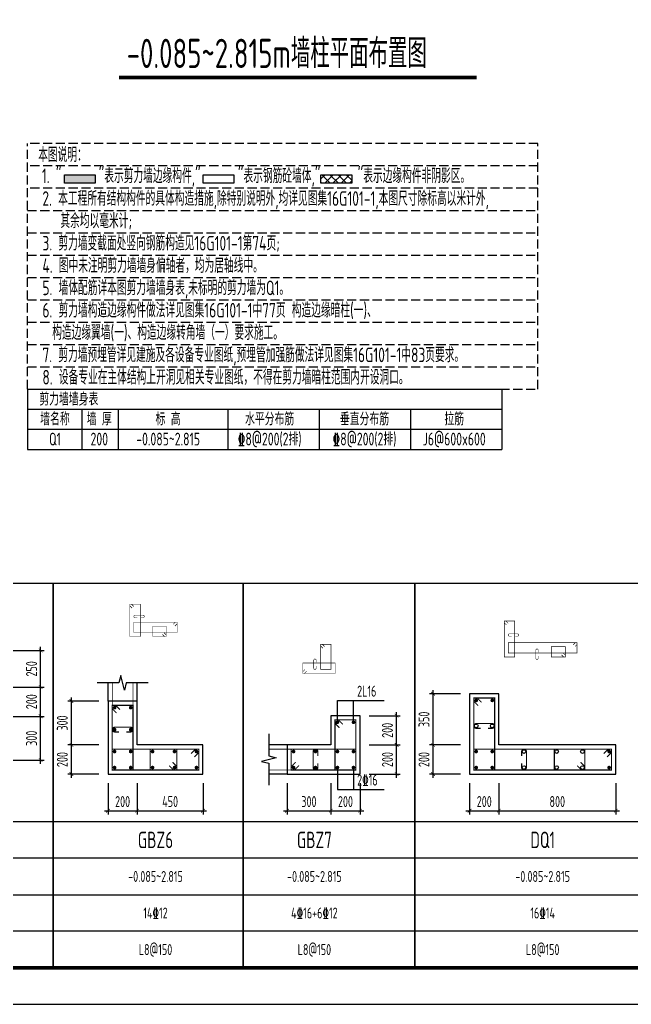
# Model space of a CAD drawing. Extents: x -668857 to 143095, y -247466 to 228182.
# Drawn here: x -308837 to -292092, y 97741 to 124694 of the extents above; entities that cross this region are included whole.
import ezdxf
from ezdxf.enums import TextEntityAlignment as Align

# ---------------------------------------------------------------- set-up
doc = ezdxf.new("R2010")
doc.units = 0
doc.header["$LTSCALE"] = 1000
doc.linetypes.add('DASH', pattern=[0.35, 0.25, -0.1])
doc.layers.get('0').update_dxf_attribs({"linetype": 'CONTINUOUS'})
doc.layers.get('DEFPOINTS').update_dxf_attribs({"linetype": 'CONTINUOUS'})
for name, color, linetype in [('-TK', 7, 'CONTINUOUS'), ('COLU_DE_DIM', 3, 'CONTINUOUS'), ('COLU_DE_TH', 7, 'CONTINUOUS'), ('HATCH', 8, 'CONTINUOUS'), ('LABEL', 1, 'CONTINUOUS'), ('LINK', 6, 'CONTINUOUS'), ('LINK-INDEX', 6, 'CONTINUOUS'), ('PUB_TEXT', 2, 'CONTINUOUS'), ('REIN', 6, 'CONTINUOUS'), ('S-文字', 7, 'CONTINUOUS'), ('S-表格线', 54, 'CONTINUOUS'), ('TAB', 7, 'CONTINUOUS'), ('TAB_TEXT', 7, 'CONTINUOUS'), ('TEXT25', 2, 'CONTINUOUS'), ('THIN', 7, 'CONTINUOUS')]:
    doc.layers.add(name, color=color, linetype=linetype)
doc.styles.add('TSSD_DIMENSION', font='Tssdeng.shx', dxfattribs={"width": 0.7, "bigfont": 'tssdchn.shx'})
doc.styles.add('TSSD_REIN', font='tssdeng.shx', dxfattribs={"width": 0.7, "height": 300, "bigfont": 'tssdchn.shx'})
doc.dimstyles.new('TSSD_25_100', dxfattribs={"dimtxt": 300, "dimasz": 100, "dimexe": 100, "dimexo": 250, "dimgap": 100, "dimtad": 1, "dimdec": 0, "dimlfac": 0.25, "dimzin": 0, "dimdsep": 46, "dimtxsty": 'TSSD_DIMENSION', "dimblk": 'ARCHTICK', "dimcen": 0, "dimdle": 100, "dimclrt": 7, "dimadec": 0, "dimazin": 0, "dimtfac": 1, "dimtdec": 0, "dimtix": 1, "dimtmove": 2, "dimatfit": 3, "dimldrblk": 'ARCHTICK', "dimfxl": 0, "dimtolj": 1, "dimtzin": 0, "dimarcsym": 0})

# ---------------------------------------------------------------- blocks, each defined once
blk = doc.blocks.new('_ArchTick')
at = {"color": 0, "linetype": 'ByBlock', "const_width": 0.15}
blk.add_lwpolyline([(-0.5, -0.5), (0.5, 0.5)], dxfattribs=at)
blk = doc.blocks.new('*D1951')
at = {"layer": 'COLU_DE_DIM', "color": 0, "lineweight": -2}
for p, q in [((-296518, 103791), (-296518, 102941)), ((-295718, 103791), (-295718, 102941)), ((-296618, 103041), (-295618, 103041))]:
    blk.add_line(p, q, dxfattribs=at)
at = {"layer": 'DEFPOINTS', "color": 0}
for p in [(-296518, 104041), (-295718, 104041), (-295718, 103041)]:
    blk.add_point(p, dxfattribs=at)
at = {"layer": 'COLU_DE_DIM', "color": 0, "lineweight": -2, "xscale": 100, "yscale": 100, "zscale": 100, "rotation": 180}
blk.add_blockref('_ArchTick', (-296518, 103041), dxfattribs=at)
at = {"layer": 'COLU_DE_DIM', "color": 0, "lineweight": -2, "xscale": 100, "yscale": 100, "zscale": 100}
blk.add_blockref('_ArchTick', (-295718, 103041), dxfattribs=at)
at = {"layer": 'COLU_DE_DIM', "color": 7, "insert": (-296118, 103291), "char_height": 300, "attachment_point": 5, "style": 'TSSD_DIMENSION'}
blk.add_mtext('\\A1;200', dxfattribs=at)
blk = doc.blocks.new('*D1952')
at = {"layer": 'COLU_DE_DIM', "color": 0, "lineweight": -2}
for p, q in [((-295718, 103791), (-295718, 102941)), ((-292518, 103791), (-292518, 102941)), ((-295818, 103041), (-292418, 103041))]:
    blk.add_line(p, q, dxfattribs=at)
at = {"layer": 'DEFPOINTS', "color": 0}
for p in [(-295718, 104041), (-292518, 104041), (-292518, 103041)]:
    blk.add_point(p, dxfattribs=at)
at = {"layer": 'COLU_DE_DIM', "color": 0, "lineweight": -2, "xscale": 100, "yscale": 100, "zscale": 100, "rotation": 180}
blk.add_blockref('_ArchTick', (-295718, 103041), dxfattribs=at)
at = {"layer": 'COLU_DE_DIM', "color": 0, "lineweight": -2, "xscale": 100, "yscale": 100, "zscale": 100}
blk.add_blockref('_ArchTick', (-292518, 103041), dxfattribs=at)
at = {"layer": 'COLU_DE_DIM', "color": 7, "insert": (-294118, 103291), "char_height": 300, "attachment_point": 5, "style": 'TSSD_DIMENSION'}
blk.add_mtext('\\A1;800', dxfattribs=at)
blk = doc.blocks.new('*D1953')
at = {"layer": 'COLU_DE_DIM', "color": 0, "lineweight": -2}
for p, q in [((-297518, 103941), (-297518, 104941)), ((-296768, 104841), (-297618, 104841)), ((-296768, 104041), (-297618, 104041))]:
    blk.add_line(p, q, dxfattribs=at)
at = {"layer": 'DEFPOINTS', "color": 0}
for p in [(-297518, 104841), (-296518, 104841), (-296518, 104041)]:
    blk.add_point(p, dxfattribs=at)
at = {"layer": 'COLU_DE_DIM', "color": 0, "lineweight": -2, "xscale": 100, "yscale": 100, "zscale": 100}
for p, rotation in [((-297518, 104841), 90), ((-297518, 104041), 270)]:
    blk.add_blockref('_ArchTick', p, dxfattribs=dict(at, rotation=rotation))
at = {"layer": 'COLU_DE_DIM', "color": 7, "insert": (-297768, 104441), "char_height": 300, "attachment_point": 5, "rotation": 90, "style": 'TSSD_DIMENSION'}
blk.add_mtext('\\A1;200', dxfattribs=at)
blk = doc.blocks.new('*D1954')
at = {"layer": 'COLU_DE_DIM', "color": 0, "lineweight": -2}
for p, q in [((-296768, 106241), (-297618, 106241)), ((-297518, 104741), (-297518, 106341)), ((-296768, 104841), (-297618, 104841))]:
    blk.add_line(p, q, dxfattribs=at)
at = {"layer": 'DEFPOINTS', "color": 0}
for p in [(-297518, 106241), (-296518, 106241), (-296518, 104841)]:
    blk.add_point(p, dxfattribs=at)
at = {"layer": 'COLU_DE_DIM', "color": 0, "lineweight": -2, "xscale": 100, "yscale": 100, "zscale": 100}
for p, rotation in [((-297518, 106241), 90), ((-297518, 104841), 270)]:
    blk.add_blockref('_ArchTick', p, dxfattribs=dict(at, rotation=rotation))
at = {"layer": 'COLU_DE_DIM', "color": 7, "insert": (-297768, 105541), "char_height": 300, "attachment_point": 5, "rotation": 90, "style": 'TSSD_DIMENSION'}
blk.add_mtext('\\A1;350', dxfattribs=at)
blk = doc.blocks.new('*D1918')
at = {"layer": 'COLU_DE_DIM', "color": 0, "lineweight": -2}
for p, q in [((-308263, 104324), (-308263, 105724)), ((-309013, 105624), (-308163, 105624)), ((-309013, 104424), (-308163, 104424))]:
    blk.add_line(p, q, dxfattribs=at)
at = {"layer": 'DEFPOINTS', "color": 0}
for p in [(-309263, 105624), (-308263, 105624), (-309263, 104424)]:
    blk.add_point(p, dxfattribs=at)
at = {"layer": 'COLU_DE_DIM', "color": 0, "lineweight": -2, "xscale": 100, "yscale": 100, "zscale": 100}
for p, rotation in [((-308263, 105624), 90), ((-308263, 104424), 270)]:
    blk.add_blockref('_ArchTick', p, dxfattribs=dict(at, rotation=rotation))
at = {"layer": 'COLU_DE_DIM', "color": 7, "insert": (-308513, 105024), "char_height": 300, "attachment_point": 5, "rotation": 90, "style": 'TSSD_DIMENSION'}
blk.add_mtext('\\A1;300', dxfattribs=at)
blk = doc.blocks.new('*D1919')
at = {"layer": 'COLU_DE_DIM', "color": 0, "lineweight": -2}
for p, q in [((-308263, 105524), (-308263, 106524)), ((-309013, 106424), (-308163, 106424)), ((-309013, 105624), (-308163, 105624))]:
    blk.add_line(p, q, dxfattribs=at)
at = {"layer": 'DEFPOINTS', "color": 0}
for p in [(-309263, 106424), (-308263, 106424), (-309263, 105624)]:
    blk.add_point(p, dxfattribs=at)
at = {"layer": 'COLU_DE_DIM', "color": 0, "lineweight": -2, "xscale": 100, "yscale": 100, "zscale": 100}
for p, rotation in [((-308263, 106424), 90), ((-308263, 105624), 270)]:
    blk.add_blockref('_ArchTick', p, dxfattribs=dict(at, rotation=rotation))
at = {"layer": 'COLU_DE_DIM', "color": 7, "insert": (-308513, 106024), "char_height": 300, "attachment_point": 5, "rotation": 90, "style": 'TSSD_DIMENSION'}
blk.add_mtext('\\A1;200', dxfattribs=at)
blk = doc.blocks.new('*D1920')
at = {"layer": 'COLU_DE_DIM', "color": 0, "lineweight": -2}
for p, q in [((-309013, 107424), (-308163, 107424)), ((-308263, 106324), (-308263, 107524)), ((-309013, 106424), (-308163, 106424))]:
    blk.add_line(p, q, dxfattribs=at)
at = {"layer": 'DEFPOINTS', "color": 0}
for p in [(-309263, 107424), (-308263, 107424), (-309263, 106424)]:
    blk.add_point(p, dxfattribs=at)
at = {"layer": 'COLU_DE_DIM', "color": 0, "lineweight": -2, "xscale": 100, "yscale": 100, "zscale": 100}
for p, rotation in [((-308263, 107424), 90), ((-308263, 106424), 270)]:
    blk.add_blockref('_ArchTick', p, dxfattribs=dict(at, rotation=rotation))
at = {"layer": 'COLU_DE_DIM', "color": 7, "insert": (-308513, 106924), "char_height": 300, "attachment_point": 5, "rotation": 90, "style": 'TSSD_DIMENSION'}
blk.add_mtext('\\A1;250', dxfattribs=at)
blk = doc.blocks.new('*D1908')
at = {"layer": 'COLU_DE_DIM', "color": 0, "lineweight": -2}
for p, q in [((-306419, 103791), (-306419, 102941)), ((-305619, 103791), (-305619, 102941)), ((-306519, 103041), (-305519, 103041))]:
    blk.add_line(p, q, dxfattribs=at)
at = {"layer": 'DEFPOINTS', "color": 0}
for p in [(-306419, 104041), (-305619, 104041), (-305619, 103041)]:
    blk.add_point(p, dxfattribs=at)
at = {"layer": 'COLU_DE_DIM', "color": 0, "lineweight": -2, "xscale": 100, "yscale": 100, "zscale": 100, "rotation": 180}
blk.add_blockref('_ArchTick', (-306419, 103041), dxfattribs=at)
at = {"layer": 'COLU_DE_DIM', "color": 0, "lineweight": -2, "xscale": 100, "yscale": 100, "zscale": 100}
blk.add_blockref('_ArchTick', (-305619, 103041), dxfattribs=at)
at = {"layer": 'COLU_DE_DIM', "color": 7, "insert": (-306019, 103291), "char_height": 300, "attachment_point": 5, "style": 'TSSD_DIMENSION'}
blk.add_mtext('\\A1;200', dxfattribs=at)
blk = doc.blocks.new('*D1909')
at = {"layer": 'COLU_DE_DIM', "color": 0, "lineweight": -2}
for p, q in [((-305619, 103791), (-305619, 102941)), ((-303818, 103791), (-303818, 102941)), ((-305719, 103041), (-303718, 103041))]:
    blk.add_line(p, q, dxfattribs=at)
at = {"layer": 'DEFPOINTS', "color": 0}
for p in [(-305619, 104041), (-303818, 104041), (-303818, 103041)]:
    blk.add_point(p, dxfattribs=at)
at = {"layer": 'COLU_DE_DIM', "color": 0, "lineweight": -2, "xscale": 100, "yscale": 100, "zscale": 100, "rotation": 180}
blk.add_blockref('_ArchTick', (-305619, 103041), dxfattribs=at)
at = {"layer": 'COLU_DE_DIM', "color": 0, "lineweight": -2, "xscale": 100, "yscale": 100, "zscale": 100}
blk.add_blockref('_ArchTick', (-303818, 103041), dxfattribs=at)
at = {"layer": 'COLU_DE_DIM', "color": 7, "insert": (-304718, 103291), "char_height": 300, "attachment_point": 5, "style": 'TSSD_DIMENSION'}
blk.add_mtext('\\A1;450', dxfattribs=at)
blk = doc.blocks.new('*D1910')
at = {"layer": 'COLU_DE_DIM', "color": 0, "lineweight": -2}
for p, q in [((-307419, 103941), (-307419, 104941)), ((-306669, 104841), (-307519, 104841)), ((-306669, 104041), (-307519, 104041))]:
    blk.add_line(p, q, dxfattribs=at)
at = {"layer": 'DEFPOINTS', "color": 0}
for p in [(-307419, 104841), (-306419, 104841), (-306419, 104041)]:
    blk.add_point(p, dxfattribs=at)
at = {"layer": 'COLU_DE_DIM', "color": 0, "lineweight": -2, "xscale": 100, "yscale": 100, "zscale": 100}
for p, rotation in [((-307419, 104841), 90), ((-307419, 104041), 270)]:
    blk.add_blockref('_ArchTick', p, dxfattribs=dict(at, rotation=rotation))
at = {"layer": 'COLU_DE_DIM', "color": 7, "insert": (-307669, 104441), "char_height": 300, "attachment_point": 5, "rotation": 90, "style": 'TSSD_DIMENSION'}
blk.add_mtext('\\A1;200', dxfattribs=at)
blk = doc.blocks.new('*D1911')
at = {"layer": 'COLU_DE_DIM', "color": 0, "lineweight": -2}
for p, q in [((-306669, 106041), (-307519, 106041)), ((-307419, 104741), (-307419, 106141)), ((-306669, 104841), (-307519, 104841))]:
    blk.add_line(p, q, dxfattribs=at)
at = {"layer": 'DEFPOINTS', "color": 0}
for p in [(-307419, 106041), (-306419, 106041), (-306419, 104841)]:
    blk.add_point(p, dxfattribs=at)
at = {"layer": 'COLU_DE_DIM', "color": 0, "lineweight": -2, "xscale": 100, "yscale": 100, "zscale": 100}
for p, rotation in [((-307419, 106041), 90), ((-307419, 104841), 270)]:
    blk.add_blockref('_ArchTick', p, dxfattribs=dict(at, rotation=rotation))
at = {"layer": 'COLU_DE_DIM', "color": 7, "insert": (-307669, 105441), "char_height": 300, "attachment_point": 5, "rotation": 90, "style": 'TSSD_DIMENSION'}
blk.add_mtext('\\A1;300', dxfattribs=at)
blk = doc.blocks.new('*D1912')
at = {"layer": 'COLU_DE_DIM', "color": 0, "lineweight": -2}
for p, q in [((-301518, 103791), (-301518, 102941)), ((-300318, 103791), (-300318, 102941)), ((-301618, 103041), (-300218, 103041))]:
    blk.add_line(p, q, dxfattribs=at)
at = {"layer": 'DEFPOINTS', "color": 0}
for p in [(-301518, 104041), (-300318, 104041), (-300318, 103041)]:
    blk.add_point(p, dxfattribs=at)
at = {"layer": 'COLU_DE_DIM', "color": 0, "lineweight": -2, "xscale": 100, "yscale": 100, "zscale": 100, "rotation": 180}
blk.add_blockref('_ArchTick', (-301518, 103041), dxfattribs=at)
at = {"layer": 'COLU_DE_DIM', "color": 0, "lineweight": -2, "xscale": 100, "yscale": 100, "zscale": 100}
blk.add_blockref('_ArchTick', (-300318, 103041), dxfattribs=at)
at = {"layer": 'COLU_DE_DIM', "color": 7, "insert": (-300918, 103291), "char_height": 300, "attachment_point": 5, "style": 'TSSD_DIMENSION'}
blk.add_mtext('\\A1;300', dxfattribs=at)
blk = doc.blocks.new('*D1913')
at = {"layer": 'COLU_DE_DIM', "color": 0, "lineweight": -2}
for p, q in [((-300318, 103791), (-300318, 102941)), ((-299518, 103791), (-299518, 102941)), ((-300418, 103041), (-299418, 103041))]:
    blk.add_line(p, q, dxfattribs=at)
at = {"layer": 'DEFPOINTS', "color": 0}
for p in [(-300318, 104041), (-299518, 104041), (-299518, 103041)]:
    blk.add_point(p, dxfattribs=at)
at = {"layer": 'COLU_DE_DIM', "color": 0, "lineweight": -2, "xscale": 100, "yscale": 100, "zscale": 100, "rotation": 180}
blk.add_blockref('_ArchTick', (-300318, 103041), dxfattribs=at)
at = {"layer": 'COLU_DE_DIM', "color": 0, "lineweight": -2, "xscale": 100, "yscale": 100, "zscale": 100}
blk.add_blockref('_ArchTick', (-299518, 103041), dxfattribs=at)
at = {"layer": 'COLU_DE_DIM', "color": 7, "insert": (-299918, 103291), "char_height": 300, "attachment_point": 5, "style": 'TSSD_DIMENSION'}
blk.add_mtext('\\A1;200', dxfattribs=at)
blk = doc.blocks.new('*D1914')
at = {"layer": 'COLU_DE_DIM', "color": 0, "lineweight": -2}
for p, q in [((-298518, 103941), (-298518, 104941)), ((-299268, 104841), (-298418, 104841)), ((-299268, 104041), (-298418, 104041))]:
    blk.add_line(p, q, dxfattribs=at)
at = {"layer": 'DEFPOINTS', "color": 0}
for p in [(-299518, 104841), (-298518, 104841), (-299518, 104041)]:
    blk.add_point(p, dxfattribs=at)
at = {"layer": 'COLU_DE_DIM', "color": 0, "lineweight": -2, "xscale": 100, "yscale": 100, "zscale": 100}
for p, rotation in [((-298518, 104841), 90), ((-298518, 104041), 270)]:
    blk.add_blockref('_ArchTick', p, dxfattribs=dict(at, rotation=rotation))
at = {"layer": 'COLU_DE_DIM', "color": 7, "insert": (-298768, 104441), "char_height": 300, "attachment_point": 5, "rotation": 90, "style": 'TSSD_DIMENSION'}
blk.add_mtext('\\A1;200', dxfattribs=at)
blk = doc.blocks.new('*D1915')
at = {"layer": 'COLU_DE_DIM', "color": 0, "lineweight": -2}
for p, q in [((-298518, 104741), (-298518, 105741)), ((-299268, 105641), (-298418, 105641)), ((-299268, 104841), (-298418, 104841))]:
    blk.add_line(p, q, dxfattribs=at)
at = {"layer": 'DEFPOINTS', "color": 0}
for p in [(-299518, 105641), (-298518, 105641), (-299518, 104841)]:
    blk.add_point(p, dxfattribs=at)
at = {"layer": 'COLU_DE_DIM', "color": 0, "lineweight": -2, "xscale": 100, "yscale": 100, "zscale": 100}
for p, rotation in [((-298518, 105641), 90), ((-298518, 104841), 270)]:
    blk.add_blockref('_ArchTick', p, dxfattribs=dict(at, rotation=rotation))
at = {"layer": 'COLU_DE_DIM', "color": 7, "insert": (-298768, 105241), "char_height": 300, "attachment_point": 5, "rotation": 90, "style": 'TSSD_DIMENSION'}
blk.add_mtext('\\A1;200', dxfattribs=at)
blk = doc.blocks.new('*U1200')
at = {"layer": 'HATCH'}
for points in [[(5140097, 756132), (5140097, 756363), (5140942, 756132)], [(5140097, 756363), (5140942, 756132), (5140942, 756363)]]:
    blk.add_solid(points, dxfattribs=at)
blk = doc.blocks.new('A1')
blk.add_lwpolyline([(0, 59400), (0, 0), (84100, 0), (84100, 59400)], close=True)
at = {"const_width": 100}
blk.add_lwpolyline([(2500, 58400), (2500, 1000), (83100, 1000), (83100, 58400)], close=True, dxfattribs=at)

msp = doc.modelspace()

# ---------------------------------------------------------------- hatches: boundary and pattern name
at = {"layer": 'HATCH'}
h = msp.add_hatch(dxfattribs=at)
h.set_pattern_fill('HOLE_MATETIEL', color=252, scale=50, style=0)
h.set_pattern_definition([(45, (-604504.52, 154078.12), (-112.2532, 112.2532), []), (135, (-604504.52, 154078.12), (-112.2532, -112.2532), [])])
h.paths.add_polyline_path([(-300590.18, 120447.14), (-299745.38, 120447.14), (-299745.38, 120216.41), (-300590.18, 120216.41)])

# ---------------------------------------------------------------- linework, layer by layer
at = {"layer": 'COLU_DE_TH'}
for points in [[(-296518.24, 104040.98), (-292518.24, 104040.98), (-292518.24, 104840.98), (-295718.24, 104840.98), (-295718.24, 106240.64), (-296518.24, 106240.64), (-296518.24, 104040.98)], [(-305618.5, 106040.98), (-306418.5, 106040.98), (-306418.5, 104040.98), (-303818.24, 104040.98), (-303818.24, 104840.98), (-305618.5, 104840.98), (-305618.5, 106040.98)], [(-301518.24, 104840.98), (-301518.24, 104040.98), (-299518.24, 104040.98), (-299518.24, 105640.98), (-300318.24, 105640.98), (-300318.24, 104840.98), (-301518.24, 104840.98)]]:
    msp.add_lwpolyline(points, close=True, dxfattribs=at)
at = {"layer": 'LABEL'}
for p, q in [((-300138.24, 106060.98), (-298858.24, 106060.98)), ((-300138.24, 105460.98), (-300138.24, 106060.98)), ((-299698.24, 105460.98), (-299698.24, 106060.98)), ((-300138.24, 104220.98), (-300138.24, 103620.98)), ((-299698.24, 104220.98), (-299698.24, 103620.98)), ((-300138.24, 103620.98), (-298858.24, 103620.98))]:
    msp.add_line(p, q, dxfattribs=at)
at = {"layer": 'LINK', "const_width": 30}
for points in [[(-306183.5, 105714.05), (-306303.5, 105834.05), (-306303.5, 105925.98), (-305733.5, 105925.98), (-305733.5, 104155.98), (-306303.5, 104155.98), (-306303.5, 105925.98), (-306211.58, 105925.98), (-306091.58, 105805.98)], [(-296283.24, 105913.72), (-296403.24, 106033.72), (-296403.24, 106125.64), (-295833.24, 106125.64), (-295833.24, 104155.98), (-296403.24, 104155.98), (-296403.24, 106125.64), (-296311.31, 106125.64), (-296191.31, 106005.64)], [(-300083.24, 105314.05), (-300203.24, 105434.05), (-300203.24, 105525.98), (-299633.24, 105525.98), (-299633.24, 104155.98), (-300203.24, 104155.98), (-300203.24, 105525.98), (-300111.31, 105525.98), (-299991.31, 105405.98)], [(-304145.16, 104605.98), (-304025.16, 104725.98), (-303933.24, 104725.98), (-303933.24, 104155.98), (-306303.5, 104155.98), (-306303.5, 104725.98), (-303933.24, 104725.98), (-303933.24, 104634.05), (-304053.24, 104514.05)], [(-304653.33, 104367.9), (-304533.33, 104247.9), (-304533.33, 104155.98), (-305263.41, 104155.98), (-305263.41, 104725.98), (-304533.33, 104725.98), (-304533.33, 104155.98), (-304625.25, 104155.98), (-304745.25, 104275.98)], [(-301191.31, 104275.98), (-301311.31, 104155.98), (-301403.24, 104155.98), (-301403.24, 104725.98), (-299633.24, 104725.98), (-299633.24, 104155.98), (-301403.24, 104155.98), (-301403.24, 104247.9), (-301283.24, 104367.9)], [(-292845.16, 104605.98), (-292725.16, 104725.98), (-292633.24, 104725.98), (-292633.24, 104155.98), (-296403.24, 104155.98), (-296403.24, 104725.98), (-292633.24, 104725.98), (-292633.24, 104634.05), (-292753.24, 104514.05)], [(-293483.88, 104367.9), (-293363.88, 104247.9), (-293363.88, 104155.98), (-294200.21, 104155.98), (-294200.21, 104725.98), (-293363.88, 104725.98), (-293363.88, 104155.98), (-293455.8, 104155.98), (-293575.8, 104275.98)]]:
    msp.add_lwpolyline(points, dxfattribs=at)
for points in [[(-296018.24, 105295.81), (-295898.24, 105295.81, 1), (-295898.24, 105425.81), (-296338.24, 105425.81, 1), (-296338.24, 105295.81), (-296218.24, 105295.81)], [(-305918.5, 105195.98), (-305798.5, 105195.98, 1), (-305798.5, 105325.98), (-306238.5, 105325.98, 1), (-306238.5, 105195.98), (-306118.5, 105195.98)], [(-300673.24, 104540.98), (-300673.24, 104660.98, 1), (-300803.24, 104660.98), (-300803.24, 104220.98, 1), (-300673.24, 104220.98), (-300673.24, 104340.98)], [(-295093.88, 104340.98), (-295093.88, 104220.98, 1), (-294963.88, 104220.98), (-294963.88, 104660.98, 1), (-295093.88, 104660.98), (-295093.88, 104540.98)]]:
    msp.add_lwpolyline(points, format="xyb", dxfattribs=at)
at = {"layer": 'LINK-INDEX', "const_width": 15}
for points in [[(-305760.94, 108587.2), (-305820.94, 108647.2), (-305820.94, 108693.16), (-305535.94, 108693.16), (-305535.94, 107808.16), (-305820.94, 107808.16), (-305820.94, 108693.16), (-305774.98, 108693.16), (-305714.98, 108633.16)], [(-304631.77, 108143.16), (-304571.77, 108203.16), (-304525.8, 108203.16), (-304525.8, 107918.16), (-305710.94, 107918.16), (-305710.94, 108203.16), (-304525.8, 108203.16), (-304525.8, 108157.2), (-304585.8, 108097.2)], [(-304885.85, 107914.12), (-304825.85, 107854.12), (-304825.85, 107808.16), (-305190.89, 107808.16), (-305190.89, 108093.16), (-304825.85, 108093.16), (-304825.85, 107808.16), (-304871.81, 107808.16), (-304931.81, 107868.16)], [(-295510.74, 108126.04), (-295570.74, 108186.04), (-295570.74, 108232), (-295285.74, 108232), (-295285.74, 107247.16), (-295570.74, 107247.16), (-295570.74, 108232), (-295524.78, 108232), (-295464.78, 108172)], [(-300535.74, 107487.2), (-300595.74, 107547.2), (-300595.74, 107593.16), (-300310.74, 107593.16), (-300310.74, 106908.16), (-300595.74, 106908.16), (-300595.74, 107593.16), (-300549.78, 107593.16), (-300489.78, 107533.16)], [(-293681.7, 107582.16), (-293621.7, 107642.16), (-293575.74, 107642.16), (-293575.74, 107357.16), (-295460.74, 107357.16), (-295460.74, 107642.16), (-293575.74, 107642.16), (-293575.74, 107596.2), (-293635.74, 107536.2)], [(-293955.74, 107353.13), (-293895.74, 107293.13), (-293895.74, 107247.16), (-294280.74, 107247.16), (-294280.74, 107532.16), (-293895.74, 107532.16), (-293895.74, 107247.16), (-293941.7, 107247.16), (-294001.7, 107307.16)], [(-300979.78, 106858.16), (-301039.78, 106798.16), (-301085.74, 106798.16), (-301085.74, 107083.16), (-300200.74, 107083.16), (-300200.74, 106798.16), (-301085.74, 106798.16), (-301085.74, 106844.12), (-301025.74, 106904.12)]]:
    msp.add_lwpolyline(points, dxfattribs=at)
for points in [[(-305518.44, 108328.16), (-305458.44, 108328.16, 1), (-305458.44, 108393.16), (-305678.44, 108393.16, 1), (-305678.44, 108328.16), (-305618.44, 108328.16)], [(-295268.24, 107817.08), (-295208.24, 107817.08, 1), (-295208.24, 107882.08), (-295428.24, 107882.08, 1), (-295428.24, 107817.08), (-295368.24, 107817.08)], [(-294640.74, 107374.66), (-294640.74, 107434.66, 1), (-294705.74, 107434.66), (-294705.74, 107214.66, 1), (-294640.74, 107214.66), (-294640.74, 107274.66)], [(-300720.74, 107100.66), (-300720.74, 107160.66, 1), (-300785.74, 107160.66), (-300785.74, 106940.66, 1), (-300720.74, 106940.66), (-300720.74, 107000.66)]]:
    msp.add_lwpolyline(points, format="xyb", dxfattribs=at)
at = {"layer": 'LINK-INDEX', "color": 1, "const_width": 20}
for points in [[(-306303.5, 105825.98), (-306303.5, 106540.98)], [(-305733.5, 105825.98), (-305733.5, 106540.98)], [(-301303.24, 104725.98), (-302018.24, 104725.98)], [(-301303.24, 104155.98), (-302018.24, 104155.98)]]:
    msp.add_lwpolyline(points, dxfattribs=at)
at = {"layer": 'PUB_TEXT', "color": 7, "const_width": 100}
msp.add_lwpolyline([(-306116.12, 123111.62), (-296328.98, 123111.62)], dxfattribs=at)
at = {"layer": 'REIN', "const_width": 50}
for points in [[(-296363.24, 106060.64, 1), (-296313.24, 106060.64, 1), (-296363.24, 106060.64)], [(-295923.24, 106060.64, 1), (-295873.24, 106060.64, 1), (-295923.24, 106060.64)], [(-306263.5, 105860.98, 1), (-306213.5, 105860.98, 1), (-306263.5, 105860.98)], [(-305823.5, 105860.98, 1), (-305773.5, 105860.98, 1), (-305823.5, 105860.98)], [(-300163.24, 105460.98, 1), (-300113.24, 105460.98, 1), (-300163.24, 105460.98)], [(-299723.24, 105460.98, 1), (-299673.24, 105460.98, 1), (-299723.24, 105460.98)], [(-306263.5, 105260.98, 1), (-306213.5, 105260.98, 1), (-306263.5, 105260.98)], [(-305823.5, 105260.98, 1), (-305773.5, 105260.98, 1), (-305823.5, 105260.98)], [(-306263.5, 104660.98, 1), (-306213.5, 104660.98, 1), (-306263.5, 104660.98)], [(-305823.5, 104660.98, 1), (-305773.5, 104660.98, 1), (-305823.5, 104660.98)], [(-305223.41, 104660.98, 1), (-305173.41, 104660.98, 1), (-305223.41, 104660.98)], [(-304623.33, 104660.98, 1), (-304573.33, 104660.98, 1), (-304623.33, 104660.98)], [(-304023.24, 104660.98, 1), (-303973.24, 104660.98, 1), (-304023.24, 104660.98)], [(-301363.24, 104660.98, 1), (-301313.24, 104660.98, 1), (-301363.24, 104660.98)], [(-300763.24, 104660.98, 1), (-300713.24, 104660.98, 1), (-300763.24, 104660.98)], [(-300163.24, 104660.98, 1), (-300113.24, 104660.98, 1), (-300163.24, 104660.98)], [(-299723.24, 104660.98, 1), (-299673.24, 104660.98, 1), (-299723.24, 104660.98)], [(-296363.24, 104660.98, 1), (-296313.24, 104660.98, 1), (-296363.24, 104660.98)], [(-295923.24, 104660.98, 1), (-295873.24, 104660.98, 1), (-295923.24, 104660.98)], [(-292723.24, 104660.98, 1), (-292673.24, 104660.98, 1), (-292723.24, 104660.98)], [(-306263.5, 104220.98, 1), (-306213.5, 104220.98, 1), (-306263.5, 104220.98)], [(-305823.5, 104220.98, 1), (-305773.5, 104220.98, 1), (-305823.5, 104220.98)], [(-305223.41, 104220.98, 1), (-305173.41, 104220.98, 1), (-305223.41, 104220.98)], [(-304623.33, 104220.98, 1), (-304573.33, 104220.98, 1), (-304623.33, 104220.98)], [(-304023.24, 104220.98, 1), (-303973.24, 104220.98, 1), (-304023.24, 104220.98)], [(-301363.24, 104220.98, 1), (-301313.24, 104220.98, 1), (-301363.24, 104220.98)], [(-300763.24, 104220.98, 1), (-300713.24, 104220.98, 1), (-300763.24, 104220.98)], [(-300163.24, 104220.98, 1), (-300113.24, 104220.98, 1), (-300163.24, 104220.98)], [(-299723.24, 104220.98, 1), (-299673.24, 104220.98, 1), (-299723.24, 104220.98)], [(-296363.24, 104220.98, 1), (-296313.24, 104220.98, 1), (-296363.24, 104220.98)], [(-295923.24, 104220.98, 1), (-295873.24, 104220.98, 1), (-295923.24, 104220.98)], [(-292723.24, 104220.98, 1), (-292673.24, 104220.98, 1), (-292723.24, 104220.98)]]:
    msp.add_lwpolyline(points, format="xyb", close=True, dxfattribs=at)
at = {"layer": 'REIN'}
for centre in [(-296338.24, 105360.81), (-295898.24, 105360.81), (-295028.88, 104660.98), (-294135.21, 104660.98), (-293428.88, 104660.98), (-295028.88, 104220.98), (-294135.21, 104220.98), (-293428.88, 104220.98)]:
    msp.add_circle(centre, 50, dxfattribs=at)
at = {"layer": 'S-文字'}
for points in [[(-307613.4, 120447.14), (-306768.6, 120447.14), (-306768.6, 120216.41), (-307613.4, 120216.41)], [(-303816.94, 120447.14), (-302972.14, 120447.14), (-302972.14, 120216.41), (-303816.94, 120216.41)], [(-300590.18, 120447.14), (-299745.38, 120447.14), (-299745.38, 120216.41), (-300590.18, 120216.41)]]:
    msp.add_lwpolyline(points, close=True, dxfattribs=at)
at = {"layer": 'S-表格线', "linetype": 'DASH'}
for p, q in [((-308622.88, 114581.3), (-308622.88, 121308.07)), ((-294647.76, 121308.07), (-308622.88, 121308.07)), ((-294647.76, 114581.3), (-294647.76, 121308.07)), ((-294647.76, 120696.55), (-308622.88, 120696.55)), ((-294647.76, 120085.02), (-308622.88, 120085.02)), ((-308622.88, 119473.5), (-294647.76, 119473.5)), ((-308622.88, 118861.97), (-294647.76, 118861.97)), ((-308622.88, 118250.45), (-294647.76, 118250.45)), ((-308622.88, 117638.93), (-294647.76, 117638.93)), ((-308622.88, 117027.4), (-294647.76, 117027.4)), ((-308622.88, 116415.88), (-294647.76, 116415.88)), ((-308622.88, 115804.35), (-294647.76, 115804.35)), ((-308622.88, 115192.83), (-294647.76, 115192.83)), ((-308622.88, 114581.3), (-294647.76, 114581.3))]:
    msp.add_line(p, q, dxfattribs=at)
at = {"layer": 'S-表格线'}
for p, q in [((-308622.88, 114581.3), (-308622.88, 112931.3)), ((-308622.88, 114581.3), (-295637.13, 114581.3)), ((-295637.13, 114581.3), (-295637.13, 112931.3)), ((-308622.88, 114031.3), (-295637.13, 114031.3)), ((-307137.13, 114031.3), (-307137.13, 112931.3)), ((-306137.13, 114031.3), (-306137.13, 112931.3)), ((-303137.13, 114031.3), (-303137.13, 112931.3)), ((-300637.13, 114031.3), (-300637.13, 112931.3)), ((-298137.13, 114031.3), (-298137.13, 112931.3)), ((-308622.88, 113481.3), (-295637.13, 113481.3)), ((-308622.88, 112931.3), (-295637.13, 112931.3))]:
    msp.add_line(p, q, dxfattribs=at)
at = {"layer": 'TAB'}
for points in [[(-313818.5, 109270.53), (-307918.5, 109270.53), (-307918.5, 98740.98), (-313818.5, 98740.98), (-313818.5, 109270.53), (-313818.5, 102740.98), (-307918.5, 102740.98), (-307918.5, 101740.98), (-313818.5, 101740.98), (-313818.5, 100740.98), (-307918.5, 100740.98), (-307918.5, 99740.98), (-313818.5, 99740.98)], [(-307918.5, 109270.53), (-302718.24, 109270.53), (-302718.24, 98740.98), (-307918.5, 98740.98), (-307918.5, 109270.53), (-307918.5, 102740.98), (-302718.24, 102740.98), (-302718.24, 101740.98), (-307918.5, 101740.98), (-307918.5, 100740.98), (-302718.24, 100740.98), (-302718.24, 99740.98), (-307918.5, 99740.98)], [(-302718.24, 109270.53), (-298018.24, 109270.53), (-298018.24, 98740.98), (-302718.24, 98740.98), (-302718.24, 109270.53), (-302718.24, 102740.98), (-298018.24, 102740.98), (-298018.24, 101740.98), (-302718.24, 101740.98), (-302718.24, 100740.98), (-298018.24, 100740.98), (-298018.24, 99740.98), (-302718.24, 99740.98)], [(-298018.24, 109270.53), (-291618.24, 109270.53), (-291618.24, 98740.98), (-298018.24, 98740.98), (-298018.24, 109270.53), (-298018.24, 102740.98), (-291618.24, 102740.98), (-291618.24, 101740.98), (-298018.24, 101740.98), (-298018.24, 100740.98), (-291618.24, 100740.98), (-291618.24, 99740.98), (-298018.24, 99740.98)]]:
    msp.add_lwpolyline(points, dxfattribs=at)
at = {"layer": 'THIN'}
for p, q in [((-306418.5, 106040.98), (-306418.5, 106540.98)), ((-305618.5, 106040.98), (-305618.5, 106540.98)), ((-301518.24, 104840.98), (-302018.24, 104840.98)), ((-301518.24, 104040.98), (-302018.24, 104040.98))]:
    msp.add_line(p, q, dxfattribs=at)
for points in [[(-305318.5, 106540.98), (-305918.5, 106540.98), (-305968.5, 106340.98), (-306068.5, 106740.98), (-306118.5, 106540.98), (-306718.5, 106540.98)], [(-302018.24, 105140.98), (-302018.24, 104540.98), (-301818.24, 104490.98), (-302218.24, 104390.98), (-302018.24, 104340.98), (-302018.24, 103740.98)]]:
    msp.add_lwpolyline(points, dxfattribs=at)

# ---------------------------------------------------------------- block references
at = {"layer": '-TK'}
msp.add_blockref('A1', (-341718.52, 97740.98), dxfattribs=at)
at = {"layer": 'HATCH'}
msp.add_blockref('*U1200', (-5447710.21, -635915.64), dxfattribs=at)

# ---------------------------------------------------------------- texts
at = {"layer": 'PUB_TEXT', "color": 7, "style": 'TSSD_REIN', "width": 0.7}
msp.add_text('-0.085~2.815m墙柱平面布置图', height=800, dxfattribs=at).set_placement((-305906.54, 123371.62))
at = {"layer": 'S-文字', "style": 'TSSD_REIN', "width": 0.7}
for s, height, p in [('本图说明：', 400, (-308329.99, 120797.9)), ('1. "      "表示剪力墙边缘构件,"      "表示钢筋砼墙体,"      "表示边缘构件非阴影区。', 400, (-308228.26, 120218.94)), ('2. 本工程所有结构构件的具体构造措施,除特别说明外,均详见图集16G101-1,本图尺寸除标高以米计外,', 400, (-308214.74, 119598.64)), ('其余均以毫米计;', 400, (-307722.14, 118987.11)), ('3. 剪力墙变截面处竖向钢筋构造见16G101-1第74页;', 400, (-308214.74, 118375.59)), ('4. 图中未注明剪力墙墙身偏轴者，均为居轴线中。', 400, (-308214.74, 117764.07)), ('6. 剪力墙构造边缘构件做法详见图集16G101-1中77页 构造边缘暗柱(一)、', 400, (-308214.74, 116541.02)), ('构造边缘翼墙(一)、构造边缘转角墙（一）要求施工。', 400, (-307945.5, 115929.49)), ('7. 剪力墙预埋管详见建施及各设备专业图纸,预埋管加强筋做法详见图集16G101-1中83页要求。', 400, (-308214.74, 115317.97)), ('8. 设备专业在主体结构上开洞见相关专业图纸，不得在剪力墙暗柱范围内开设洞口。', 400, (-308214.74, 114706.45)), ('剪力墙墙身表', 350, (-308299.12, 114131.3))]:
    msp.add_text(s, height=height, dxfattribs=at).set_placement(p)
at = {"layer": 'S-文字', "color": 3, "style": 'TSSD_REIN', "width": 0.7}
msp.add_text('5. 墙体配筋详本图剪力墙墙身表,未标明的剪力墙为Q1。', height=400, dxfattribs=at).set_placement((-308214.74, 117152.54))
at = {"layer": 'S-文字', "style": 'TSSD_REIN', "width": 0.7}
for s, p in [('墙名称', (-307870.56, 113589.17)), ('墙 厚', (-306657.87, 113589.17)), ('标 高', (-304772.49, 113589.17)), ('水平分布筋', (-301994.02, 113589.17)), ('垂直分布筋', (-299396.96, 113589.17)), ('拉筋', (-296940.78, 113589.17)), ('Q1', (-307870.56, 113039.17)), ('200', (-306657.87, 113039.17)), ('-0.085~2.815', (-304772.49, 113039.17)), ('%%1328@200(2排)', (-301994.02, 113039.17)), ('%%1328@200(2排)', (-299396.96, 113039.17)), ('J6@600x600', (-296940.78, 113039.17))]:
    msp.add_text(s, height=350, dxfattribs=at).set_placement(p, align=Align.CENTER)
at = {"layer": 'TAB_TEXT', "style": 'TSSD_REIN', "width": 0.7}
for s, height, p in [('GBZ6', 450, (-305118.37, 102240.98)), ('GBZ7', 450, (-300768.24, 102240.98)), ('DQ1', 450, (-294518.24, 102240.98)), ('-0.085~2.815', 300, (-305118.37, 101240.98)), ('-0.085~2.815', 300, (-300768.24, 101240.98)), ('-0.085~2.815', 300, (-294518.24, 101240.98)), ('L8@150', 300, (-305118.37, 99240.98)), ('L8@150', 300, (-300768.24, 99240.98)), ('L8@150', 300, (-294518.24, 99240.98))]:
    msp.add_text(s, height=height, dxfattribs=at).set_placement(p, align=Align.MIDDLE)
at = {"layer": 'TAB_TEXT', "color": 1, "style": 'TSSD_REIN', "width": 0.7}
for s, p in [('14%%13212', (-305118.37, 100240.98)), ('4%%13216+6%%13212', (-300768.24, 100240.98)), ('16%%13214', (-294518.24, 100240.98))]:
    msp.add_text(s, height=300, dxfattribs=at).set_placement(p, align=Align.MIDDLE)
at = {"layer": 'TEXT25', "color": 1, "style": 'TSSD_REIN', "width": 0.7}
for s, p in [('2L16', (-299598.24, 106072.04)), ('2%%13216', (-299598.24, 103639.05))]:
    msp.add_text(s, height=300, dxfattribs=at).set_placement(p, align=Align.BOTTOM_LEFT)

# ---------------------------------------------------------------- dimensions: what is measured, and where the dimension line sits
at = {"layer": 'COLU_DE_DIM'}
for base, p1, p2, picture, middle in [((-308263.46, 107423.83), (-309263.46, 106423.83), (-309263.46, 107423.83), '*D1920', (-308513.46, 106923.83)), ((-308263.46, 106423.83), (-309263.46, 105623.83), (-309263.46, 106423.83), '*D1919', (-308513.46, 106023.83)), ((-297518.24, 106240.64), (-296518.24, 104840.98), (-296518.24, 106240.64), '*D1954', (-297768.24, 105540.81)), ((-307418.5, 106040.98), (-306418.5, 104840.98), (-306418.5, 106040.98), '*D1911', (-307668.5, 105440.98)), ((-308263.46, 105623.83), (-309263.46, 104423.83), (-309263.46, 105623.83), '*D1918', (-308513.46, 105023.83)), ((-298518.24, 105640.98), (-299518.24, 104840.98), (-299518.24, 105640.98), '*D1915', (-298768.24, 105240.98)), ((-307418.5, 104840.98), (-306418.5, 104040.98), (-306418.5, 104840.98), '*D1910', (-307668.5, 104440.98)), ((-298518.24, 104840.98), (-299518.24, 104040.98), (-299518.24, 104840.98), '*D1914', (-298768.24, 104440.98)), ((-297518.24, 104840.98), (-296518.24, 104040.98), (-296518.24, 104840.98), '*D1953', (-297768.24, 104440.98))]:
    dim = msp.add_linear_dim(base=base, p1=p1, p2=p2, angle=90, dimstyle='TSSD_25_100', dxfattribs=at)
    dim.commit()
    dim.dimension.update_dxf_attribs({"geometry": picture, "text_midpoint": middle})
for base, p1, p2, picture, middle in [((-305618.5, 103040.98), (-306418.5, 104040.98), (-305618.5, 104040.98), '*D1908', (-306018.5, 103290.98)), ((-303818.24, 103040.98), (-305618.5, 104040.98), (-303818.24, 104040.98), '*D1909', (-304718.37, 103290.98)), ((-300318.24, 103040.98), (-301518.24, 104040.98), (-300318.24, 104040.98), '*D1912', (-300918.24, 103290.98)), ((-299518.24, 103040.98), (-300318.24, 104040.98), (-299518.24, 104040.98), '*D1913', (-299918.24, 103290.98)), ((-295718.24, 103040.98), (-296518.24, 104040.98), (-295718.24, 104040.98), '*D1951', (-296118.24, 103290.98)), ((-292518.24, 103040.98), (-295718.24, 104040.98), (-292518.24, 104040.98), '*D1952', (-294118.24, 103290.98))]:
    dim = msp.add_linear_dim(base=base, p1=p1, p2=p2, dimstyle='TSSD_25_100', dxfattribs=at)
    dim.commit()
    dim.dimension.update_dxf_attribs({"geometry": picture, "text_midpoint": middle})

doc.saveas('drawing.dxf')
